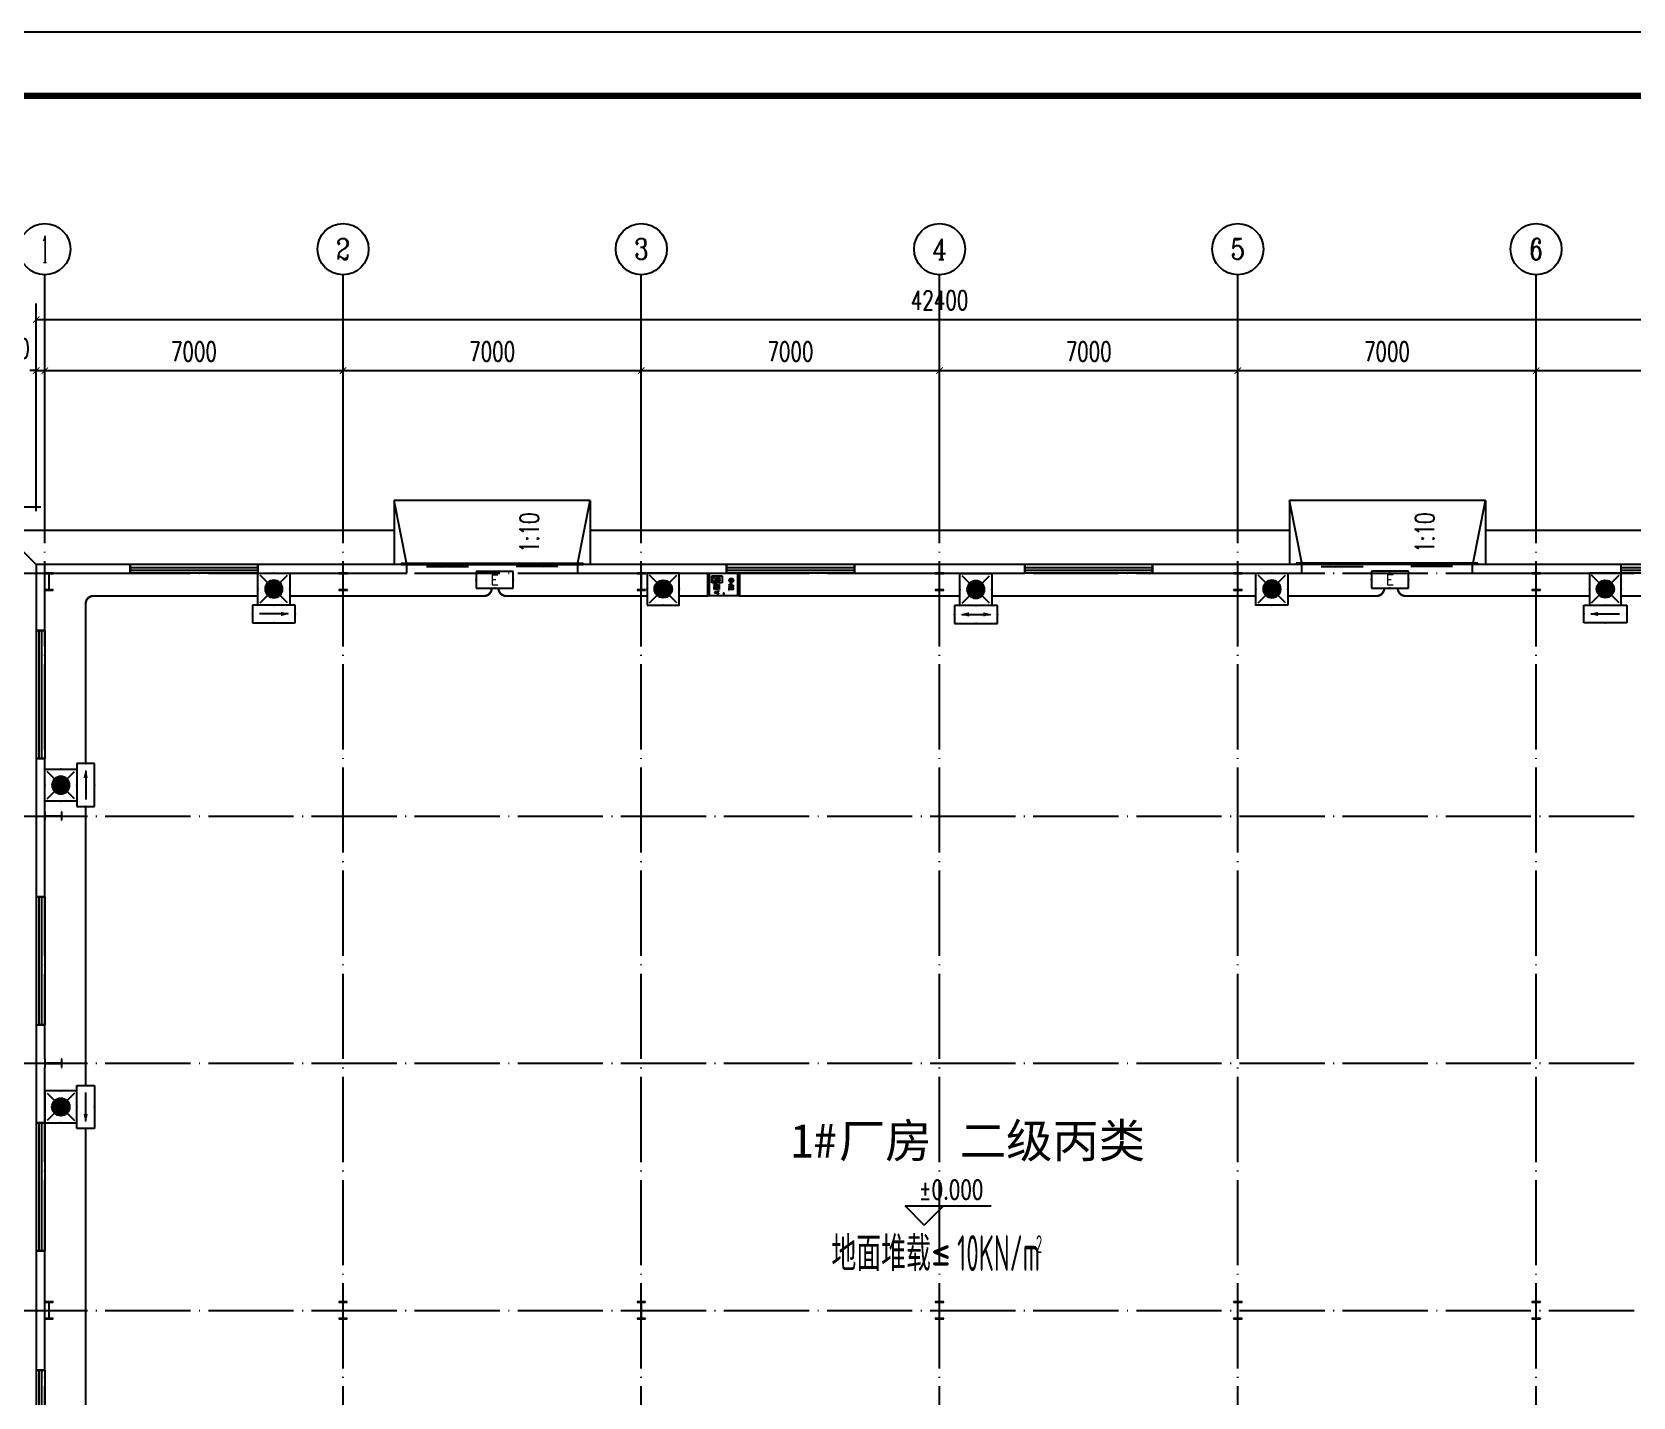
# Model space of a CAD drawing. Extents: x 33088 to 140010, y 13737 to 369010.
# Drawn here: x 54974 to 92548, y 178069 to 210093 of the extents above; entities that cross this region are included whole.
import ezdxf
from ezdxf.enums import TextEntityAlignment as Align

# ---------------------------------------------------------------- set-up
doc = ezdxf.new("R2010")
doc.units = 0
doc.header["$LTSCALE"] = 1000
doc.header["$MEASUREMENT"] = 0
doc.linetypes.add('DOTE', pattern=[2.42, 2, -0.2, 0.02, -0.2])
doc.layers.get('0').update_dxf_attribs({"linetype": 'CONTINUOUS'})
doc.layers.get('DEFPOINTS').update_dxf_attribs({"linetype": 'CONTINUOUS'})
for name, color, linetype in [('AXIS', 3, 'CONTINUOUS'), ('AXIS_TEXT', 7, 'CONTINUOUS'), ('COLUMN', 99, 'CONTINUOUS'), ('DIM_ELEV', 3, 'CONTINUOUS'), ('DIM_SYMB', 3, 'CONTINUOUS'), ('DOTE', 1, 'DOTE'), ('EQUIP-照明', 3, 'CONTINUOUS'), ('EQUIP-箱柜', 3, 'CONTINUOUS'), ('GROUND', 2, 'CONTINUOUS'), ('PUB_TEXT', 7, 'CONTINUOUS'), ('PUB_TITLE', 4, 'CONTINUOUS'), ('STAIR', 2, 'CONTINUOUS'), ('WALL', 9, 'CONTINUOUS'), ('WINDOW', 99, 'CONTINUOUS'), ('WIRE-照明', 1, 'CONTINUOUS')]:
    doc.layers.add(name, color=color, linetype=linetype)
doc.styles.add('_TCH_AXIS', font='COMPLEX', dxfattribs={"bigfont": 'GBCBIG'})
doc.styles.add('_TCH_DIM', font='SIMPLEX', dxfattribs={"bigfont": 'GBCBIG'})
doc.styles.add('_TCH_DYN', font='')
doc.styles.add('_TEL_DIM', font='SIMPLEX', dxfattribs={"width": 0.8, "height": 3.5, "bigfont": 'HZTXT'})
doc.styles.add('COMPLEX', font='COMPLEX')
doc.styles.add('DIM_FONT', font='SIMPLEX', dxfattribs={"width": 0.7, "bigfont": 'GBCBIG'})
doc.styles.get("Standard").update_dxf_attribs({"font": 'gbenor.shx', "bigfont": 'gbcbig.shx'})
doc.styles.get('_TCH_DYN').set_extended_font_data('SimSun')
doc.dimstyles.new('DIMN150', dxfattribs={"dimscale": 1.5, "dimtxt": 300, "dimasz": 100, "dimexe": 250, "dimexo": 300, "dimgap": 150, "dimtad": 1, "dimdec": 0, "dimzin": 0, "dimtxsty": 'DIM_FONT', "dimblk": 'ARCHTICK', "dimcen": 0.09, "dimclrt": 7, "dimazin": 3, "dimtfac": 1, "dimtdec": 0, "dimtix": 1, "dimtmove": 0, "dimatfit": 3, "dimtolj": 1, "dimtzin": 0})

# ---------------------------------------------------------------- blocks, each defined once
blk = doc.blocks.new('_AXISO')
blk.add_circle((0, 0), 0.5)
at = {"layer": 'AXIS_TEXT', "style": 'COMPLEX', "width": 1.041667}
blk.add_attdef('A', text='', height=0.56, dxfattribs=at).set_placement((-0.25, -0.28), (0.25, -0.28), align=Align.FIT)
blk = doc.blocks.new('_ARCHTICK')
at = {"color": 0, "linetype": 'BYBLOCK', "const_width": 0.15}
blk.add_lwpolyline([(-0.5, -0.5), (0.5, 0.5)], dxfattribs=at)
blk = doc.blocks.new('*D56')
at = {"layer": 'AXIS', "color": 0}
for p, q in [((1861107, 92260), (1861107, 97135)), ((1903507, 92260), (1903507, 97135)), ((1861107, 96760), (1903507, 96760))]:
    blk.add_line(p, q, dxfattribs=at)
at = {"layer": 'DEFPOINTS', "color": 0}
for p in [(1903507, 96760), (1861107, 91810), (1903507, 91810)]:
    blk.add_point(p, dxfattribs=at)
at = {"layer": 'AXIS', "color": 0, "xscale": 150, "yscale": 150, "zscale": 150, "rotation": 180}
blk.add_blockref('_ARCHTICK', (1861107, 96760), dxfattribs=at)
at = {"layer": 'AXIS', "color": 0, "xscale": 150, "yscale": 150, "zscale": 150}
blk.add_blockref('_ARCHTICK', (1903507, 96760), dxfattribs=at)
at = {"layer": 'AXIS', "color": 7, "insert": (1882307, 97210), "char_height": 450, "attachment_point": 5, "style": 'DIM_FONT'}
blk.add_mtext('\\A1;42400', dxfattribs=at)
blk = doc.blocks.new('*D57')
at = {"layer": 'AXIS', "color": 0}
for p, q in [((1861107, 92260), (1861107, 95935)), ((1861307, 92260), (1861307, 95935)), ((1861107, 95560), (1860957, 95560)), ((1861107, 95560), (1861307, 95560)), ((1861307, 95560), (1861457, 95560))]:
    blk.add_line(p, q, dxfattribs=at)
at = {"layer": 'DEFPOINTS', "color": 0}
for p in [(1861307, 95560), (1861107, 91810), (1861307, 91810)]:
    blk.add_point(p, dxfattribs=at)
at = {"layer": 'AXIS', "color": 0, "xscale": 150, "yscale": 150, "zscale": 150}
blk.add_blockref('_ARCHTICK', (1861107, 95560), dxfattribs=at)
at = {"layer": 'AXIS', "color": 0, "xscale": 150, "yscale": 150, "zscale": 150, "rotation": 180}
blk.add_blockref('_ARCHTICK', (1861307, 95560), dxfattribs=at)
at = {"layer": 'AXIS', "color": 7, "insert": (1860552, 96077), "char_height": 450, "attachment_point": 5, "style": 'DIM_FONT'}
blk.add_mtext('\\A1;200', dxfattribs=at)
blk = doc.blocks.new('*D58')
at = {"layer": 'AXIS', "color": 0}
for p, q in [((1861307, 92260), (1861307, 95935)), ((1868307, 92260), (1868307, 95935)), ((1861307, 95560), (1868307, 95560))]:
    blk.add_line(p, q, dxfattribs=at)
at = {"layer": 'DEFPOINTS', "color": 0}
for p in [(1868307, 95560), (1861307, 91810), (1868307, 91810)]:
    blk.add_point(p, dxfattribs=at)
at = {"layer": 'AXIS', "color": 0, "xscale": 150, "yscale": 150, "zscale": 150, "rotation": 180}
blk.add_blockref('_ARCHTICK', (1861307, 95560), dxfattribs=at)
at = {"layer": 'AXIS', "color": 0, "xscale": 150, "yscale": 150, "zscale": 150}
blk.add_blockref('_ARCHTICK', (1868307, 95560), dxfattribs=at)
at = {"layer": 'AXIS', "color": 7, "insert": (1864807, 96010), "char_height": 450, "attachment_point": 5, "style": 'DIM_FONT'}
blk.add_mtext('\\A1;7000', dxfattribs=at)
blk = doc.blocks.new('*D59')
at = {"layer": 'AXIS', "color": 0}
for p, q in [((1868307, 92260), (1868307, 95935)), ((1875307, 92260), (1875307, 95935)), ((1868307, 95560), (1875307, 95560))]:
    blk.add_line(p, q, dxfattribs=at)
at = {"layer": 'DEFPOINTS', "color": 0}
for p in [(1875307, 95560), (1868307, 91810), (1875307, 91810)]:
    blk.add_point(p, dxfattribs=at)
at = {"layer": 'AXIS', "color": 0, "xscale": 150, "yscale": 150, "zscale": 150, "rotation": 180}
blk.add_blockref('_ARCHTICK', (1868307, 95560), dxfattribs=at)
at = {"layer": 'AXIS', "color": 0, "xscale": 150, "yscale": 150, "zscale": 150}
blk.add_blockref('_ARCHTICK', (1875307, 95560), dxfattribs=at)
at = {"layer": 'AXIS', "color": 7, "insert": (1871807, 96010), "char_height": 450, "attachment_point": 5, "style": 'DIM_FONT'}
blk.add_mtext('\\A1;7000', dxfattribs=at)
blk = doc.blocks.new('*D60')
at = {"layer": 'AXIS', "color": 0}
for p, q in [((1875307, 92260), (1875307, 95935)), ((1882307, 92260), (1882307, 95935)), ((1875307, 95560), (1882307, 95560))]:
    blk.add_line(p, q, dxfattribs=at)
at = {"layer": 'DEFPOINTS', "color": 0}
for p in [(1882307, 95560), (1875307, 91810), (1882307, 91810)]:
    blk.add_point(p, dxfattribs=at)
at = {"layer": 'AXIS', "color": 0, "xscale": 150, "yscale": 150, "zscale": 150, "rotation": 180}
blk.add_blockref('_ARCHTICK', (1875307, 95560), dxfattribs=at)
at = {"layer": 'AXIS', "color": 0, "xscale": 150, "yscale": 150, "zscale": 150}
blk.add_blockref('_ARCHTICK', (1882307, 95560), dxfattribs=at)
at = {"layer": 'AXIS', "color": 7, "insert": (1878807, 96010), "char_height": 450, "attachment_point": 5, "style": 'DIM_FONT'}
blk.add_mtext('\\A1;7000', dxfattribs=at)
blk = doc.blocks.new('*D61')
at = {"layer": 'AXIS', "color": 0}
for p, q in [((1882307, 92260), (1882307, 95935)), ((1889307, 92260), (1889307, 95935)), ((1882307, 95560), (1889307, 95560))]:
    blk.add_line(p, q, dxfattribs=at)
at = {"layer": 'DEFPOINTS', "color": 0}
for p in [(1889307, 95560), (1882307, 91810), (1889307, 91810)]:
    blk.add_point(p, dxfattribs=at)
at = {"layer": 'AXIS', "color": 0, "xscale": 150, "yscale": 150, "zscale": 150, "rotation": 180}
blk.add_blockref('_ARCHTICK', (1882307, 95560), dxfattribs=at)
at = {"layer": 'AXIS', "color": 0, "xscale": 150, "yscale": 150, "zscale": 150}
blk.add_blockref('_ARCHTICK', (1889307, 95560), dxfattribs=at)
at = {"layer": 'AXIS', "color": 7, "insert": (1885807, 96010), "char_height": 450, "attachment_point": 5, "style": 'DIM_FONT'}
blk.add_mtext('\\A1;7000', dxfattribs=at)
blk = doc.blocks.new('*D62')
at = {"layer": 'AXIS', "color": 0}
for p, q in [((1889307, 92260), (1889307, 95935)), ((1896307, 92260), (1896307, 95935)), ((1889307, 95560), (1896307, 95560))]:
    blk.add_line(p, q, dxfattribs=at)
at = {"layer": 'DEFPOINTS', "color": 0}
for p in [(1896307, 95560), (1889307, 91810), (1896307, 91810)]:
    blk.add_point(p, dxfattribs=at)
at = {"layer": 'AXIS', "color": 0, "xscale": 150, "yscale": 150, "zscale": 150, "rotation": 180}
blk.add_blockref('_ARCHTICK', (1889307, 95560), dxfattribs=at)
at = {"layer": 'AXIS', "color": 0, "xscale": 150, "yscale": 150, "zscale": 150}
blk.add_blockref('_ARCHTICK', (1896307, 95560), dxfattribs=at)
at = {"layer": 'AXIS', "color": 7, "insert": (1892807, 96010), "char_height": 450, "attachment_point": 5, "style": 'DIM_FONT'}
blk.add_mtext('\\A1;7000', dxfattribs=at)
blk = doc.blocks.new('*D63')
at = {"layer": 'AXIS', "color": 0}
for p, q in [((1896307, 92260), (1896307, 95935)), ((1903307, 92260), (1903307, 95935)), ((1896307, 95560), (1903307, 95560))]:
    blk.add_line(p, q, dxfattribs=at)
at = {"layer": 'DEFPOINTS', "color": 0}
for p in [(1903307, 95560), (1896307, 91810), (1903307, 91810)]:
    blk.add_point(p, dxfattribs=at)
at = {"layer": 'AXIS', "color": 0, "xscale": 150, "yscale": 150, "zscale": 150, "rotation": 180}
blk.add_blockref('_ARCHTICK', (1896307, 95560), dxfattribs=at)
at = {"layer": 'AXIS', "color": 0, "xscale": 150, "yscale": 150, "zscale": 150}
blk.add_blockref('_ARCHTICK', (1903307, 95560), dxfattribs=at)
at = {"layer": 'AXIS', "color": 7, "insert": (1899807, 96010), "char_height": 450, "attachment_point": 5, "style": 'DIM_FONT'}
blk.add_mtext('\\A1;7000', dxfattribs=at)
blk = doc.blocks.new('$WINLIB2D$00000001')
for p, q in [((-0.5, 0.5), (0.5, 0.5)), ((-0.5, 0.5), (-0.5, -0.5)), ((0.5, -0.5), (0.5, 0.5)), ((0.5, 0.167), (-0.5, 0.167)), ((0.5, -0.167), (-0.5, -0.167)), ((-0.5, -0.5), (0.5, -0.5))]:
    blk.add_line(p, q)
blk = doc.blocks.new('$DORLIB2D$00000130')
at = {"color": 0, "linetype": 'CONTINUOUS'}
for p, q in [((-0.5333, 0.6601), (-0.5333, 0.5127)), ((0, 0.6601), (-0.5333, 0.6601)), ((0, 0.5127), (0, 0.6601)), ((0.5333, 0.6601), (0, 0.6601)), ((0.5333, 0.6601), (0.5333, 0.5127)), ((0, 0.5127), (-0.5333, 0.5127)), ((0.5333, 0.5127), (0, 0.5127)), ((-0.3853, 0.2694), (-0.1396, 0.2694)), ((-0.3853, 0.2694), (-0.2999, 0.2144)), ((-0.2999, 0.2144), (-0.2999, 0.2694)), ((0.3853, 0.2694), (0.1396, 0.2694)), ((0.2999, 0.2144), (0.2999, 0.2694)), ((0.3853, 0.2694), (0.2999, 0.2144))]:
    blk.add_line(p, q, dxfattribs=at)
blk = doc.blocks.new('$EQUIP$00001776')
for p, q in [((0.72, 0.66), (-0.72, 0.66)), ((-0.72, 0.66), (-0.72, 0)), ((0.72, 0), (0.72, 0.66)), ((-0.72, 0), (0.72, 0))]:
    blk.add_line(p, q)
for p in [(0, 0.66), (-0.72, 0.33), (0, 0), (0.72, 0.33)]:
    blk.add_point(p)
blk = doc.blocks.new('$EQUIP$00001167')
for p, q in [((-0.429, 0.429), (0.429, -0.429)), ((-0.429, -0.429), (0.429, 0.429))]:
    blk.add_line(p, q)
blk.add_lwpolyline([(-0.5, 0.5), (-0.5, -0.5), (0.5, -0.5), (0.5, 0.5)], close=True)
blk.add_circle((0, 0), 0.275)
for p in [(-0.5, 0), (0, 0.5), (0.5, 0), (0, -0.5)]:
    blk.add_point(p)
for points in [[(-0.238, 0.137), (0.238, 0.137), (-0.275, 0), (0.275, 0)], [(-0.238, -0.137), (0.238, -0.137), (-0.275, 0), (0.275, 0)], [(-0.137, 0.238), (0.137, 0.238), (-0.238, 0.137), (0.238, 0.137)], [(0, 0.275), (0, 0.275), (-0.137, 0.238), (0.137, 0.238)], [(-0.137, -0.238), (0.137, -0.238), (-0.238, -0.137), (0.238, -0.137)], [(0, -0.275), (0, -0.275), (-0.137, -0.238), (0.137, -0.238)]]:
    blk.add_solid(points)
at = {"flags": 9}
blk.add_attdef('A', (0, 0), '', height=0.00002, dxfattribs=at)
blk = doc.blocks.new('$EQUIP$00001686')
for p, q in [((0.72, 0.6), (-0.72, 0.6)), ((-0.72, 0.6), (-0.72, 0)), ((0.72, 0), (0.72, 0.6)), ((-0.72, 0), (0.72, 0))]:
    blk.add_line(p, q)
at = {"color": 7}
blk.add_line((-0.48, 0.3), (0.48, 0.3), dxfattribs=at)
for p in [(0, 0.6), (-0.72, 0.3), (0, 0), (0.72, 0.3)]:
    blk.add_point(p)
blk.add_solid([(-0.24, 0.228), (-0.528, 0.3), (-0.24, 0.372)])
blk = doc.blocks.new('$EQUIP$00001685')
for p, q in [((0.72, 0.6), (-0.72, 0.6)), ((-0.72, 0.6), (-0.72, 0)), ((0.72, 0), (0.72, 0.6)), ((-0.72, 0), (0.72, 0))]:
    blk.add_line(p, q)
at = {"color": 7}
blk.add_line((-0.48, 0.3), (0.48, 0.3), dxfattribs=at)
for p in [(0, 0.6), (-0.72, 0.3), (0, 0), (0.72, 0.3)]:
    blk.add_point(p)
for points in [[(-0.24, 0.228), (-0.528, 0.3), (-0.24, 0.372)], [(0.24, 0.228), (0.528, 0.3), (0.24, 0.372)]]:
    blk.add_solid(points)
blk = doc.blocks.new('$EQUIP_U$00000189_CYQUAN-P')
at = {"color": 254}
for p, q in [((-0.28, -0.48), (-0.296, -0.48)), ((-0.296, -0.509), (-0.28, -0.509))]:
    blk.add_line(p, q, dxfattribs=at)
for p, q in [((-0.254, -0.2), (-0.288, -0.346)), ((-0.288, -0.346), (-0.271, -0.346)), ((-0.271, -0.346), (-0.262, -0.301)), ((-0.262, -0.301), (-0.232, -0.301)), ((-0.259, -0.285), (-0.248, -0.234)), ((-0.236, -0.285), (-0.259, -0.285)), ((-0.241, -0.2), (-0.254, -0.2)), ((-0.248, -0.234), (-0.247, -0.234)), ((-0.247, -0.234), (-0.236, -0.285)), ((-0.207, -0.346), (-0.241, -0.2)), ((-0.232, -0.301), (-0.223, -0.346)), ((-0.223, -0.346), (-0.207, -0.346)), ((-0.146, -0.234), (-0.157, -0.234)), ((-0.157, -0.234), (-0.157, -0.25)), ((-0.157, -0.25), (-0.153, -0.25)), ((-0.146, -0.279), (-0.157, -0.286)), ((-0.157, -0.286), (-0.153, -0.292)), ((-0.146, -0.352), (-0.157, -0.351)), ((-0.157, -0.351), (-0.157, -0.367)), ((-0.157, -0.367), (-0.156, -0.367)), ((-0.156, -0.367), (-0.146, -0.366)), ((-0.153, -0.25), (-0.142, -0.249)), ((-0.153, -0.292), (-0.146, -0.302)), ((-0.138, -0.186), (-0.149, -0.185)), ((-0.149, -0.185), (-0.149, -0.2)), ((-0.149, -0.2), (-0.14, -0.2)), ((-0.134, -0.235), (-0.146, -0.234)), ((-0.139, -0.271), (-0.146, -0.279)), ((-0.146, -0.302), (-0.137, -0.294)), ((-0.146, -0.302), (-0.146, -0.302)), ((-0.134, -0.352), (-0.146, -0.352)), ((-0.146, -0.366), (-0.134, -0.366)), ((-0.142, -0.249), (-0.131, -0.249)), ((-0.139, -0.31), (-0.141, -0.326)), ((-0.141, -0.326), (-0.136, -0.325)), ((-0.14, -0.2), (-0.129, -0.199)), ((-0.138, -0.27), (-0.139, -0.271)), ((-0.128, -0.31), (-0.139, -0.31)), ((-0.126, -0.186), (-0.138, -0.186)), ((-0.133, -0.258), (-0.138, -0.27)), ((-0.137, -0.294), (-0.129, -0.283)), ((-0.136, -0.325), (-0.124, -0.325)), ((-0.13, -0.235), (-0.134, -0.235)), ((-0.134, -0.352), (-0.134, -0.352)), ((-0.087, -0.352), (-0.134, -0.352)), ((-0.134, -0.366), (-0.025, -0.366)), ((-0.131, -0.249), (-0.133, -0.258)), ((-0.129, -0.221), (-0.13, -0.235)), ((-0.129, -0.199), (-0.129, -0.206)), ((-0.129, -0.206), (-0.129, -0.221)), ((-0.129, -0.283), (-0.126, -0.276)), ((-0.117, -0.311), (-0.128, -0.31)), ((-0.087, -0.186), (-0.126, -0.186)), ((-0.126, -0.276), (-0.121, -0.264)), ((-0.124, -0.325), (-0.113, -0.325)), ((-0.121, -0.264), (-0.118, -0.249)), ((-0.118, -0.23), (-0.117, -0.217)), ((-0.118, -0.235), (-0.118, -0.23)), ((-0.096, -0.235), (-0.118, -0.235)), ((-0.118, -0.249), (-0.096, -0.249)), ((-0.117, -0.199), (-0.096, -0.199)), ((-0.117, -0.217), (-0.117, -0.199)), ((-0.113, -0.311), (-0.117, -0.311)), ((-0.087, -0.311), (-0.113, -0.311)), ((-0.113, -0.325), (-0.087, -0.325)), ((-0.096, -0.275), (-0.097, -0.29)), ((-0.097, -0.29), (-0.082, -0.29)), ((-0.096, -0.199), (-0.096, -0.235)), ((-0.096, -0.249), (-0.096, -0.259)), ((-0.096, -0.259), (-0.096, -0.262)), ((-0.096, -0.262), (-0.096, -0.275)), ((-0.076, -0.186), (-0.087, -0.186)), ((-0.087, -0.292), (-0.087, -0.297)), ((-0.073, -0.292), (-0.087, -0.292)), ((-0.087, -0.297), (-0.087, -0.311)), ((-0.087, -0.325), (-0.087, -0.352)), ((-0.083, -0.199), (-0.081, -0.199)), ((-0.083, -0.235), (-0.083, -0.199)), ((-0.072, -0.234), (-0.083, -0.235)), ((-0.083, -0.235), (-0.083, -0.249)), ((-0.083, -0.249), (-0.083, -0.235)), ((-0.083, -0.249), (-0.076, -0.249)), ((-0.083, -0.26), (-0.083, -0.249)), ((-0.083, -0.274), (-0.083, -0.26)), ((-0.083, -0.288), (-0.083, -0.274)), ((-0.082, -0.29), (-0.083, -0.288)), ((-0.081, -0.199), (-0.069, -0.2)), ((-0.069, -0.185), (-0.076, -0.186)), ((-0.076, -0.249), (-0.064, -0.25)), ((-0.074, -0.307), (-0.073, -0.292)), ((-0.074, -0.311), (-0.074, -0.307)), ((-0.045, -0.311), (-0.074, -0.311)), ((-0.074, -0.325), (-0.045, -0.325)), ((-0.074, -0.352), (-0.074, -0.325)), ((-0.025, -0.352), (-0.074, -0.352)), ((-0.064, -0.234), (-0.072, -0.234)), ((-0.069, -0.2), (-0.069, -0.185)), ((-0.064, -0.25), (-0.064, -0.234)), ((-0.057, -0.19), (-0.056, -0.201)), ((-0.043, -0.19), (-0.057, -0.19)), ((-0.056, -0.254), (-0.057, -0.269)), ((-0.057, -0.269), (-0.043, -0.269)), ((-0.056, -0.201), (-0.056, -0.216)), ((-0.056, -0.216), (-0.056, -0.243)), ((-0.056, -0.243), (-0.056, -0.254)), ((-0.033, -0.311), (-0.045, -0.311)), ((-0.045, -0.325), (-0.043, -0.325)), ((-0.044, -0.203), (-0.043, -0.19)), ((-0.044, -0.216), (-0.044, -0.203)), ((-0.044, -0.243), (-0.044, -0.216)), ((-0.044, -0.256), (-0.044, -0.243)), ((-0.043, -0.269), (-0.044, -0.256)), ((-0.043, -0.325), (-0.032, -0.325)), ((-0.041, -0.279), (-0.039, -0.286)), ((-0.028, -0.279), (-0.041, -0.279)), ((-0.039, -0.286), (-0.035, -0.299)), ((-0.035, -0.299), (-0.024, -0.296)), ((-0.022, -0.31), (-0.033, -0.311)), ((-0.032, -0.325), (-0.021, -0.326)), ((-0.026, -0.278), (-0.028, -0.279)), ((-0.025, -0.265), (-0.026, -0.278)), ((-0.025, -0.175), (-0.025, -0.176)), ((-0.012, -0.175), (-0.025, -0.175)), ((-0.025, -0.176), (-0.025, -0.19)), ((-0.025, -0.19), (-0.025, -0.205)), ((-0.025, -0.205), (-0.025, -0.265)), ((-0.014, -0.352), (-0.025, -0.352)), ((-0.025, -0.366), (-0.014, -0.366)), ((-0.024, -0.296), (-0.016, -0.29)), ((-0.021, -0.31), (-0.022, -0.31)), ((-0.021, -0.326), (-0.021, -0.31)), ((-0.016, -0.29), (-0.014, -0.285)), ((-0.014, -0.285), (-0.013, -0.269)), ((-0.003, -0.351), (-0.014, -0.352)), ((-0.014, -0.366), (-0.003, -0.367)), ((-0.013, -0.203), (-0.012, -0.189)), ((-0.013, -0.205), (-0.013, -0.203)), ((-0.013, -0.269), (-0.013, -0.205)), ((-0.012, -0.189), (-0.012, -0.175)), ((-0.003, -0.367), (-0.003, -0.351))]:
    blk.add_line(p, q)
at = {"color": 5}
for p, q in [((0.054, -0.443), (0.054, -0.119)), ((0.054, -0.119), (0.27, -0.119)), ((0.27, -0.443), (0.054, -0.443)), ((0.098, -0.227), (0.098, -0.154)), ((0.098, -0.154), (0.225, -0.154)), ((0.225, -0.227), (0.098, -0.227)), ((0.225, -0.154), (0.225, -0.227)), ((0.27, -0.119), (0.27, -0.443))]:
    blk.add_line(p, q, dxfattribs=at)
at = {"color": 7}
for p, q in [((-0.101, -0.654), (-0.174, -0.654)), ((-0.174, -0.654), (-0.174, -0.671)), ((-0.174, -0.671), (-0.146, -0.671)), ((-0.146, -0.671), (-0.146, -0.808)), ((-0.146, -0.808), (-0.129, -0.808)), ((-0.129, -0.671), (-0.101, -0.671)), ((-0.129, -0.808), (-0.129, -0.671)), ((-0.101, -0.671), (-0.101, -0.654)), ((-0.088, -0.654), (-0.054, -0.739)), ((-0.071, -0.654), (-0.088, -0.654)), ((-0.046, -0.72), (-0.071, -0.654)), ((-0.054, -0.739), (-0.054, -0.808)), ((-0.054, -0.808), (-0.037, -0.808)), ((-0.045, -0.72), (-0.046, -0.72)), ((-0.02, -0.654), (-0.045, -0.72)), ((-0.037, -0.739), (-0.004, -0.654)), ((-0.037, -0.808), (-0.037, -0.739)), ((-0.004, -0.654), (-0.02, -0.654)), ((0.005, -0.722), (0.087, -0.722)), ((0.005, -0.736), (0.005, -0.722)), ((0.087, -0.736), (0.005, -0.736)), ((0.087, -0.722), (0.087, -0.736)), ((0.087, -0.736), (0.087, -0.736)), ((0.101, -0.654), (0.101, -0.808)), ((0.126, -0.654), (0.101, -0.654)), ((0.101, -0.808), (0.126, -0.808)), ((0.118, -0.671), (0.126, -0.671)), ((0.118, -0.791), (0.118, -0.671)), ((0.126, -0.791), (0.118, -0.791)), ((0.138, -0.656), (0.126, -0.654)), ((0.126, -0.671), (0.134, -0.672)), ((0.138, -0.789), (0.126, -0.791)), ((0.126, -0.808), (0.135, -0.807)), ((0.134, -0.672), (0.144, -0.677)), ((0.135, -0.807), (0.146, -0.804)), ((0.149, -0.659), (0.138, -0.656)), ((0.147, -0.783), (0.138, -0.789)), ((0.144, -0.677), (0.152, -0.685)), ((0.146, -0.804), (0.156, -0.798)), ((0.152, -0.777), (0.147, -0.783)), ((0.158, -0.665), (0.149, -0.659)), ((0.152, -0.685), (0.154, -0.689)), ((0.156, -0.768), (0.152, -0.777)), ((0.154, -0.689), (0.158, -0.7)), ((0.159, -0.756), (0.156, -0.768)), ((0.156, -0.798), (0.164, -0.79)), ((0.165, -0.672), (0.158, -0.665)), ((0.158, -0.7), (0.16, -0.714)), ((0.16, -0.74), (0.159, -0.756)), ((0.16, -0.714), (0.16, -0.732)), ((0.16, -0.732), (0.16, -0.74)), ((0.164, -0.79), (0.167, -0.786)), ((0.17, -0.681), (0.165, -0.672)), ((0.167, -0.786), (0.171, -0.776)), ((0.174, -0.693), (0.17, -0.681)), ((0.171, -0.776), (0.175, -0.763)), ((0.176, -0.707), (0.174, -0.693)), ((0.175, -0.763), (0.177, -0.749)), ((0.177, -0.723), (0.176, -0.707)), ((0.178, -0.732), (0.177, -0.723)), ((0.177, -0.749), (0.178, -0.732))]:
    blk.add_line(p, q, dxfattribs=at)
blk.add_lwpolyline([(-0.36, 0), (0.36, 0), (0.36, -0.99), (-0.36, -0.99)], close=True)
for points in [[(-0.36, -0.019), (0.36, -0.019)], [(-0.36, -0.049), (0.36, -0.049)], [(-0.36, -0.94), (0.36, -0.94)], [(-0.36, -0.973), (0.36, -0.973)]]:
    blk.add_lwpolyline(points)
at = {"color": 5}
for centre, radius in [((0.09, -0.296), 0.00495), ((0.089, -0.329), 0.00198), ((0.089, -0.352), 0.00198), ((0.09, -0.296), 0.00045), ((0.126, -0.329), 0.0063), ((0.126, -0.373), 0.0063), ((0.126, -0.296), 0.00495), ((0.126, -0.296), 0.00045), ((0.162, -0.329), 0.0063), ((0.162, -0.373), 0.0063), ((0.162, -0.296), 0.00495), ((0.162, -0.296), 0.00045), ((0.198, -0.329), 0.0063), ((0.198, -0.373), 0.0063), ((0.198, -0.296), 0.00495), ((0.198, -0.296), 0.00045), ((0.234, -0.329), 0.0063), ((0.234, -0.373), 0.0063), ((0.234, -0.296), 0.00495), ((0.234, -0.296), 0.00045)]:
    blk.add_circle(centre, radius, dxfattribs=at)
at = {"color": 254}
for start, end in [(119.1103, 240.8897), (299.1104, 60.8896)]:
    blk.add_arc((-0.288, -0.495), 0.0171, start, end, dxfattribs=at)
blk = doc.blocks.new('QW1')
at = {"layer": 'AXIS', "color": 8}
for p, q in [((1861307.3, 91809.9), (1861307.3, 97809.9)), ((1868307.3, 91809.9), (1868307.3, 97809.9)), ((1875307.3, 91809.9), (1875307.3, 97809.9)), ((1882307.3, 91809.9), (1882307.3, 97809.9)), ((1889307.3, 91809.9), (1889307.3, 97809.9)), ((1896307.3, 91809.9), (1896307.3, 97809.9))]:
    blk.add_line(p, q, dxfattribs=at)
at = {"layer": 'COLUMN', "color": 8}
for p, q in [((1861507.3, 90809.9), (1861307.3, 90809.9)), ((1861307.3, 90809.9), (1861307.3, 90799.9)), ((1861307.3, 90799.9), (1861395.1, 90799.9)), ((1861395.1, 90799.9), (1861400.1, 90794.9)), ((1861400.1, 90794.9), (1861400.1, 90424.9)), ((1861406.1, 90794.9), (1861411.1, 90799.9)), ((1861406.1, 90424.9), (1861406.1, 90794.9)), ((1861411.1, 90799.9), (1861507.3, 90799.9)), ((1861507.3, 90799.9), (1861507.3, 90809.9)), ((1868409.3, 90809.9), (1868209.3, 90809.9)), ((1868209.3, 90809.9), (1868209.3, 90799.9)), ((1868209.3, 90799.9), (1868297.1, 90799.9)), ((1868297.1, 90799.9), (1868302.1, 90794.9)), ((1868302.1, 90794.9), (1868302.1, 90424.9)), ((1868308.1, 90794.9), (1868313.1, 90799.9)), ((1868308.1, 90424.9), (1868308.1, 90794.9)), ((1868313.1, 90799.9), (1868409.3, 90799.9)), ((1868409.3, 90799.9), (1868409.3, 90809.9)), ((1875407.3, 90809.9), (1875207.3, 90809.9)), ((1875207.3, 90809.9), (1875207.3, 90799.9)), ((1875207.3, 90799.9), (1875295.1, 90799.9)), ((1875295.1, 90799.9), (1875300.1, 90794.9)), ((1875300.1, 90794.9), (1875300.1, 90424.9)), ((1875306.1, 90794.9), (1875311.1, 90799.9)), ((1875306.1, 90424.9), (1875306.1, 90794.9)), ((1875311.1, 90799.9), (1875407.3, 90799.9)), ((1875407.3, 90799.9), (1875407.3, 90809.9)), ((1882407.3, 90809.9), (1882207.3, 90809.9)), ((1882207.3, 90809.9), (1882207.3, 90799.9)), ((1882207.3, 90799.9), (1882295.1, 90799.9)), ((1882295.1, 90799.9), (1882300.1, 90794.9)), ((1882300.1, 90794.9), (1882300.1, 90424.9)), ((1882306.1, 90794.9), (1882311.1, 90799.9)), ((1882306.1, 90424.9), (1882306.1, 90794.9)), ((1882311.1, 90799.9), (1882407.3, 90799.9)), ((1882407.3, 90799.9), (1882407.3, 90809.9)), ((1889407.3, 90809.9), (1889207.3, 90809.9)), ((1889207.3, 90809.9), (1889207.3, 90799.9)), ((1889207.3, 90799.9), (1889295.1, 90799.9)), ((1889295.1, 90799.9), (1889300.1, 90794.9)), ((1889300.1, 90794.9), (1889300.1, 90424.9)), ((1889306.1, 90794.9), (1889311.1, 90799.9)), ((1889306.1, 90424.9), (1889306.1, 90794.9)), ((1889311.1, 90799.9), (1889407.3, 90799.9)), ((1889407.3, 90799.9), (1889407.3, 90809.9)), ((1896407.3, 90809.9), (1896207.3, 90809.9)), ((1896207.3, 90809.9), (1896207.3, 90799.9)), ((1896207.3, 90799.9), (1896295.1, 90799.9)), ((1896295.1, 90799.9), (1896300.1, 90794.9)), ((1896300.1, 90794.9), (1896300.1, 90424.9)), ((1896306.1, 90794.9), (1896311.1, 90799.9)), ((1896306.1, 90424.9), (1896306.1, 90794.9)), ((1896311.1, 90799.9), (1896407.3, 90799.9)), ((1896407.3, 90799.9), (1896407.3, 90809.9)), ((1861395.1, 90419.9), (1861307.3, 90419.9)), ((1861307.3, 90419.9), (1861307.3, 90409.9)), ((1861307.3, 90409.9), (1861507.3, 90409.9)), ((1861400.1, 90424.9), (1861395.1, 90419.9)), ((1861411.1, 90419.9), (1861406.1, 90424.9)), ((1861507.3, 90419.9), (1861411.1, 90419.9)), ((1861507.3, 90409.9), (1861507.3, 90419.9)), ((1868297.1, 90419.9), (1868209.3, 90419.9)), ((1868209.3, 90419.9), (1868209.3, 90409.9)), ((1868209.3, 90409.9), (1868409.3, 90409.9)), ((1868302.1, 90424.9), (1868297.1, 90419.9)), ((1868313.1, 90419.9), (1868308.1, 90424.9)), ((1868409.3, 90419.9), (1868313.1, 90419.9)), ((1868409.3, 90409.9), (1868409.3, 90419.9)), ((1875295.1, 90419.9), (1875207.3, 90419.9)), ((1875207.3, 90419.9), (1875207.3, 90409.9)), ((1875207.3, 90409.9), (1875407.3, 90409.9)), ((1875300.1, 90424.9), (1875295.1, 90419.9)), ((1875311.1, 90419.9), (1875306.1, 90424.9)), ((1875407.3, 90419.9), (1875311.1, 90419.9)), ((1875407.3, 90409.9), (1875407.3, 90419.9)), ((1882295.1, 90419.9), (1882207.3, 90419.9)), ((1882207.3, 90419.9), (1882207.3, 90409.9)), ((1882207.3, 90409.9), (1882407.3, 90409.9)), ((1882300.1, 90424.9), (1882295.1, 90419.9)), ((1882311.1, 90419.9), (1882306.1, 90424.9)), ((1882407.3, 90419.9), (1882311.1, 90419.9)), ((1882407.3, 90409.9), (1882407.3, 90419.9)), ((1889295.1, 90419.9), (1889207.3, 90419.9)), ((1889207.3, 90419.9), (1889207.3, 90409.9)), ((1889207.3, 90409.9), (1889407.3, 90409.9)), ((1889300.1, 90424.9), (1889295.1, 90419.9)), ((1889311.1, 90419.9), (1889306.1, 90424.9)), ((1889407.3, 90419.9), (1889311.1, 90419.9)), ((1889407.3, 90409.9), (1889407.3, 90419.9)), ((1896295.1, 90419.9), (1896207.3, 90419.9)), ((1896207.3, 90419.9), (1896207.3, 90409.9)), ((1896207.3, 90409.9), (1896407.3, 90409.9)), ((1896300.1, 90424.9), (1896295.1, 90419.9)), ((1896311.1, 90419.9), (1896306.1, 90424.9)), ((1896407.3, 90419.9), (1896311.1, 90419.9)), ((1896407.3, 90409.9), (1896407.3, 90419.9)), ((1861317.3, 85209.9), (1861307.3, 85209.9)), ((1861307.3, 85209.9), (1861307.3, 85009.9)), ((1861307.3, 85009.9), (1861317.3, 85009.9)), ((1861317.3, 85113.7), (1861317.3, 85209.9)), ((1861322.3, 85108.7), (1861317.3, 85113.7)), ((1861317.3, 85097.7), (1861322.3, 85102.7)), ((1861317.3, 85009.9), (1861317.3, 85097.7)), ((1861692.3, 85108.7), (1861322.3, 85108.7)), ((1861322.3, 85102.7), (1861692.3, 85102.7)), ((1861697.3, 85113.7), (1861692.3, 85108.7)), ((1861692.3, 85102.7), (1861697.3, 85097.7)), ((1861707.3, 85209.9), (1861697.3, 85209.9)), ((1861697.3, 85209.9), (1861697.3, 85113.7)), ((1861697.3, 85097.7), (1861697.3, 85009.9)), ((1861697.3, 85009.9), (1861707.3, 85009.9)), ((1861707.3, 85009.9), (1861707.3, 85209.9)), ((1861317.3, 79409.9), (1861307.3, 79409.9)), ((1861307.3, 79409.9), (1861307.3, 79209.9)), ((1861317.3, 79313.7), (1861317.3, 79409.9)), ((1861322.3, 79308.7), (1861317.3, 79313.7)), ((1861317.3, 79297.7), (1861322.3, 79302.7)), ((1861317.3, 79209.9), (1861317.3, 79297.7)), ((1861692.3, 79308.7), (1861322.3, 79308.7)), ((1861322.3, 79302.7), (1861692.3, 79302.7)), ((1861697.3, 79313.7), (1861692.3, 79308.7)), ((1861692.3, 79302.7), (1861697.3, 79297.7)), ((1861707.3, 79409.9), (1861697.3, 79409.9)), ((1861697.3, 79409.9), (1861697.3, 79313.7)), ((1861697.3, 79297.7), (1861697.3, 79209.9)), ((1861707.3, 79209.9), (1861707.3, 79409.9)), ((1861307.3, 79209.9), (1861317.3, 79209.9)), ((1861697.3, 79209.9), (1861707.3, 79209.9)), ((1861507.3, 73709.9), (1861307.3, 73709.9)), ((1861307.3, 73709.9), (1861307.3, 73699.9)), ((1861307.3, 73699.9), (1861395.1, 73699.9)), ((1861395.1, 73699.9), (1861400.1, 73694.9)), ((1861400.1, 73694.9), (1861400.1, 73324.9)), ((1861406.1, 73694.9), (1861411.1, 73699.9)), ((1861406.1, 73324.9), (1861406.1, 73694.9)), ((1861411.1, 73699.9), (1861507.3, 73699.9)), ((1861507.3, 73699.9), (1861507.3, 73709.9)), ((1868407.3, 73709.9), (1868207.3, 73709.9)), ((1868207.3, 73709.9), (1868207.3, 73699.9)), ((1868207.3, 73699.9), (1868295.1, 73699.9)), ((1868295.1, 73699.9), (1868300.1, 73694.9)), ((1868300.1, 73694.9), (1868300.1, 73324.9)), ((1868306.1, 73694.9), (1868311.1, 73699.9)), ((1868306.1, 73324.9), (1868306.1, 73694.9)), ((1868311.1, 73699.9), (1868407.3, 73699.9)), ((1868407.3, 73699.9), (1868407.3, 73709.9)), ((1875407.3, 73709.9), (1875207.3, 73709.9)), ((1875207.3, 73709.9), (1875207.3, 73699.9)), ((1875207.3, 73699.9), (1875295.1, 73699.9)), ((1875295.1, 73699.9), (1875300.1, 73694.9)), ((1875300.1, 73694.9), (1875300.1, 73324.9)), ((1875306.1, 73694.9), (1875311.1, 73699.9)), ((1875306.1, 73324.9), (1875306.1, 73694.9)), ((1875311.1, 73699.9), (1875407.3, 73699.9)), ((1875407.3, 73699.9), (1875407.3, 73709.9)), ((1882407.3, 73709.9), (1882207.3, 73709.9)), ((1882207.3, 73709.9), (1882207.3, 73699.9)), ((1882207.3, 73699.9), (1882295.1, 73699.9)), ((1882295.1, 73699.9), (1882300.1, 73694.9)), ((1882300.1, 73694.9), (1882300.1, 73324.9)), ((1882306.1, 73694.9), (1882311.1, 73699.9)), ((1882306.1, 73324.9), (1882306.1, 73694.9)), ((1882311.1, 73699.9), (1882407.3, 73699.9)), ((1882407.3, 73699.9), (1882407.3, 73709.9)), ((1889407.3, 73709.9), (1889207.3, 73709.9)), ((1889207.3, 73709.9), (1889207.3, 73699.9)), ((1889207.3, 73699.9), (1889295.1, 73699.9)), ((1889295.1, 73699.9), (1889300.1, 73694.9)), ((1889300.1, 73694.9), (1889300.1, 73324.9)), ((1889306.1, 73694.9), (1889311.1, 73699.9)), ((1889306.1, 73324.9), (1889306.1, 73694.9)), ((1889311.1, 73699.9), (1889407.3, 73699.9)), ((1889407.3, 73699.9), (1889407.3, 73709.9)), ((1896407.3, 73709.9), (1896207.3, 73709.9)), ((1896207.3, 73709.9), (1896207.3, 73699.9)), ((1896207.3, 73699.9), (1896295.1, 73699.9)), ((1896295.1, 73699.9), (1896300.1, 73694.9)), ((1896300.1, 73694.9), (1896300.1, 73324.9)), ((1896306.1, 73694.9), (1896311.1, 73699.9)), ((1896306.1, 73324.9), (1896306.1, 73694.9)), ((1896311.1, 73699.9), (1896407.3, 73699.9)), ((1896407.3, 73699.9), (1896407.3, 73709.9)), ((1861395.1, 73319.9), (1861307.3, 73319.9)), ((1861307.3, 73319.9), (1861307.3, 73309.9)), ((1861307.3, 73309.9), (1861507.3, 73309.9)), ((1861400.1, 73324.9), (1861395.1, 73319.9)), ((1861411.1, 73319.9), (1861406.1, 73324.9)), ((1861507.3, 73319.9), (1861411.1, 73319.9)), ((1861507.3, 73309.9), (1861507.3, 73319.9)), ((1868295.1, 73319.9), (1868207.3, 73319.9)), ((1868207.3, 73319.9), (1868207.3, 73309.9)), ((1868207.3, 73309.9), (1868407.3, 73309.9)), ((1868300.1, 73324.9), (1868295.1, 73319.9)), ((1868311.1, 73319.9), (1868306.1, 73324.9)), ((1868407.3, 73319.9), (1868311.1, 73319.9)), ((1868407.3, 73309.9), (1868407.3, 73319.9)), ((1875295.1, 73319.9), (1875207.3, 73319.9)), ((1875207.3, 73319.9), (1875207.3, 73309.9)), ((1875207.3, 73309.9), (1875407.3, 73309.9)), ((1875300.1, 73324.9), (1875295.1, 73319.9)), ((1875311.1, 73319.9), (1875306.1, 73324.9)), ((1875407.3, 73319.9), (1875311.1, 73319.9)), ((1875407.3, 73309.9), (1875407.3, 73319.9)), ((1882295.1, 73319.9), (1882207.3, 73319.9)), ((1882207.3, 73319.9), (1882207.3, 73309.9)), ((1882207.3, 73309.9), (1882407.3, 73309.9)), ((1882300.1, 73324.9), (1882295.1, 73319.9)), ((1882311.1, 73319.9), (1882306.1, 73324.9)), ((1882407.3, 73319.9), (1882311.1, 73319.9)), ((1882407.3, 73309.9), (1882407.3, 73319.9)), ((1889295.1, 73319.9), (1889207.3, 73319.9)), ((1889207.3, 73319.9), (1889207.3, 73309.9)), ((1889207.3, 73309.9), (1889407.3, 73309.9)), ((1889300.1, 73324.9), (1889295.1, 73319.9)), ((1889311.1, 73319.9), (1889306.1, 73324.9)), ((1889407.3, 73319.9), (1889311.1, 73319.9)), ((1889407.3, 73309.9), (1889407.3, 73319.9)), ((1896295.1, 73319.9), (1896207.3, 73319.9)), ((1896207.3, 73319.9), (1896207.3, 73309.9)), ((1896207.3, 73309.9), (1896407.3, 73309.9)), ((1896300.1, 73324.9), (1896295.1, 73319.9)), ((1896311.1, 73319.9), (1896306.1, 73324.9)), ((1896407.3, 73319.9), (1896311.1, 73319.9)), ((1896407.3, 73309.9), (1896407.3, 73319.9))]:
    blk.add_line(p, q, dxfattribs=at)
at = {"layer": 'DIM_ELEV', "color": 8}
for p, q in [((1859197.3, 92364.9), (1861217, 92364.9)), ((1881947.3, 75513.9), (1881497.3, 75963.9)), ((1881497.3, 75963.9), (1883517, 75963.9)), ((1881947.3, 75513.9), (1882397.3, 75963.9))]:
    blk.add_line(p, q, dxfattribs=at)
at = {"layer": 'DIM_SYMB', "color": 8}
for points in [[(1873058.5, 91264.6, 0, 0, 0), (1873058.5, 91771.8, 120, 0, 0), (1873058.5, 92221.8, 0, 0, 0)], [(1894074.9, 91264.6, 0, 0, 0), (1894074.9, 91771.8, 120, 0, 0), (1894074.9, 92221.8, 0, 0, 0)]]:
    blk.add_lwpolyline(points, format="xyseb", dxfattribs=at)
at = {"layer": 'DOTE', "color": 8}
for p, q in [((1861307.3, 55209.9), (1861307.3, 91809.9)), ((1868307.3, 55209.9), (1868307.3, 91809.9)), ((1875307.3, 55209.9), (1875307.3, 91809.9)), ((1882307.3, 55209.9), (1882307.3, 91809.9)), ((1889307.3, 55209.9), (1889307.3, 91809.9)), ((1896307.3, 55209.9), (1896307.3, 91809.9)), ((1860307.3, 90809.9), (1904307.3, 90809.9)), ((1860307.3, 85109.9), (1904307.3, 85109.9)), ((1860307.3, 79309.9), (1904307.3, 79309.9)), ((1860307.3, 73509.9), (1904307.3, 73509.9))]:
    blk.add_line(p, q, dxfattribs=at)
at = {"layer": 'GROUND', "color": 8}
for p, q in [((1869507.8, 91809.9), (1860307.3, 91809.9)), ((1861107.3, 91009.9), (1860307.3, 91809.9)), ((1890520.3, 91809.9), (1874107.8, 91809.9)), ((1904307.3, 91809.9), (1895120.3, 91809.9)), ((1869507.8, 91009.9), (1861107.3, 91009.9)), ((1861107.3, 91009.9), (1861107.3, 67109.4)), ((1890520.3, 91009.9), (1874107.8, 91009.9)), ((1903507.3, 91009.9), (1895120.3, 91009.9))]:
    blk.add_line(p, q, dxfattribs=at)
at = {"layer": 'STAIR', "color": 8}
for p, q in [((1874107.8, 92509.9), (1869507.8, 92509.9)), ((1869507.8, 92509.9), (1869507.8, 91009.9)), ((1869807.8, 91009.9), (1869507.8, 92509.9)), ((1873807.8, 91009.9), (1874107.8, 92509.9)), ((1874107.8, 92509.9), (1874107.8, 91009.9)), ((1895120.3, 92509.9), (1890520.3, 92509.9)), ((1890520.3, 92509.9), (1890520.3, 91009.9)), ((1890820.3, 91009.9), (1890520.3, 92509.9)), ((1894820.3, 91009.9), (1895120.3, 92509.9)), ((1895120.3, 92509.9), (1895120.3, 91009.9)), ((1874107.8, 91009.9), (1869507.8, 91009.9)), ((1895120.3, 91009.9), (1890520.3, 91009.9))]:
    blk.add_line(p, q, dxfattribs=at)
at = {"layer": 'WALL', "color": 8}
for p, q in [((1861107.3, 91009.9), (1861107.3, 89459.9)), ((1863307.3, 91009.9), (1861107.3, 91009.9)), ((1863307.3, 90809.9), (1863307.3, 91009.9)), ((1868305.2, 91009.9), (1866307.3, 91009.9)), ((1866307.3, 91009.9), (1866307.3, 90809.9)), ((1869807.8, 91009.9), (1868305.2, 91009.9)), ((1869807.8, 90809.9), (1869807.8, 91009.9)), ((1875305.2, 91009.9), (1873807.8, 91009.9)), ((1873807.8, 91009.9), (1873807.8, 90809.9)), ((1877307.3, 91009.9), (1875305.2, 91009.9)), ((1877307.3, 90809.9), (1877307.3, 91009.9)), ((1882305.2, 91009.9), (1880307.3, 91009.9)), ((1880307.3, 91009.9), (1880307.3, 90809.9)), ((1884307.3, 91009.9), (1882305.2, 91009.9)), ((1884307.3, 90809.9), (1884307.3, 91009.9)), ((1889305.2, 91009.9), (1887307.3, 91009.9)), ((1887307.3, 91009.9), (1887307.3, 90809.9)), ((1890806.8, 91009.9), (1889305.2, 91009.9)), ((1890806.8, 90809.9), (1890806.8, 91009.9)), ((1896305.2, 91009.9), (1894806.8, 91009.9)), ((1894806.8, 91009.9), (1894806.8, 90809.9)), ((1898307.3, 91009.9), (1896305.2, 91009.9)), ((1898307.3, 90809.9), (1898307.3, 91009.9)), ((1861307.3, 90419.9), (1861307.3, 90799.9)), ((1861507.3, 90809.9), (1863307.3, 90809.9)), ((1866307.3, 90809.9), (1868209.3, 90809.9)), ((1868409.3, 90809.9), (1869807.8, 90809.9)), ((1873807.8, 90809.9), (1875207.3, 90809.9)), ((1875407.3, 90809.9), (1877307.3, 90809.9)), ((1880307.3, 90809.9), (1882207.3, 90809.9)), ((1882407.3, 90809.9), (1884307.3, 90809.9)), ((1887307.3, 90809.9), (1889207.3, 90809.9)), ((1889407.3, 90809.9), (1890806.8, 90809.9)), ((1894806.8, 90809.9), (1896207.3, 90809.9)), ((1896407.3, 90809.9), (1898307.3, 90809.9)), ((1861307.3, 89459.9), (1861307.3, 90409.9)), ((1861107.3, 89459.9), (1861307.3, 89459.9)), ((1861307.3, 86459.9), (1861107.3, 86459.9)), ((1861107.3, 86459.9), (1861107.3, 85107.8)), ((1861307.3, 85209.9), (1861307.3, 86459.9)), ((1861107.3, 85107.8), (1861107.3, 83209.9)), ((1861307.3, 83209.9), (1861307.3, 85009.9)), ((1861107.3, 83209.9), (1861307.3, 83209.9)), ((1861307.3, 80209.9), (1861107.3, 80209.9)), ((1861107.3, 80209.9), (1861107.3, 79307.8)), ((1861307.3, 79409.9), (1861307.3, 80209.9)), ((1861107.3, 79307.8), (1861107.3, 77909.9)), ((1861307.3, 77909.9), (1861307.3, 79209.9)), ((1861107.3, 77909.9), (1861307.3, 77909.9)), ((1861107.3, 74909.9), (1861107.3, 72109.9)), ((1861307.3, 74909.9), (1861107.3, 74909.9)), ((1861307.3, 72109.9), (1861307.3, 74909.9)), ((1861107.3, 72109.9), (1861307.3, 72109.9))]:
    blk.add_line(p, q, dxfattribs=at)
at = {"layer": 'AXIS', "color": 8}
ref = blk.add_blockref('_AXISO', (1861307.3, 98409.9), dxfattribs=dict(at, xscale=1200, yscale=1200, zscale=1200))
ref.add_attrib('A', '1', dxfattribs={"layer": 'AXIS_TEXT', "color": 8, "height": 624.4, "style": '_TCH_AXIS', "width": 0.555556}).set_placement((1861232.9, 98097.7), (1861381.6, 98097.7), align=Align.FIT)
ref = blk.add_blockref('_AXISO', (1868307.3, 98409.9), dxfattribs=dict(at, xscale=1200, yscale=1200, zscale=1200))
ref.add_attrib('A', '2', dxfattribs={"layer": 'AXIS_TEXT', "color": 8, "height": 493.2, "style": '_TCH_AXIS'}).set_placement((1868142.9, 98163.3), (1868471.7, 98163.3), align=Align.FIT)
ref = blk.add_blockref('_AXISO', (1875307.3, 98409.9), dxfattribs=dict(at, xscale=1200, yscale=1200, zscale=1200))
ref.add_attrib('A', '3', dxfattribs={"layer": 'AXIS_TEXT', "color": 8, "height": 493.2, "style": '_TCH_AXIS'}).set_placement((1875142.9, 98163.3), (1875471.7, 98163.3), align=Align.FIT)
ref = blk.add_blockref('_AXISO', (1882307.3, 98409.9), dxfattribs=dict(at, xscale=1200, yscale=1200, zscale=1200))
ref.add_attrib('A', '4', dxfattribs={"layer": 'AXIS_TEXT', "color": 8, "height": 480.7, "style": '_TCH_AXIS', "width": 0.9375}).set_placement((1882135.6, 98169.5), (1882479, 98169.5), align=Align.FIT)
ref = blk.add_blockref('_AXISO', (1889307.3, 98409.9), dxfattribs=dict(at, xscale=1200, yscale=1200, zscale=1200))
ref.add_attrib('A', '5', dxfattribs={"layer": 'AXIS_TEXT', "color": 8, "height": 493.2, "style": '_TCH_AXIS'}).set_placement((1889142.9, 98163.3), (1889471.7, 98163.3), align=Align.FIT)
ref = blk.add_blockref('_AXISO', (1896307.3, 98409.9), dxfattribs=dict(at, xscale=1200, yscale=1200, zscale=1200))
ref.add_attrib('A', '6', dxfattribs={"layer": 'AXIS_TEXT', "color": 8, "height": 506.1, "style": '_TCH_AXIS', "width": 0.928571}).set_placement((1896150.6, 98156.8), (1896463.9, 98156.8), align=Align.FIT)
at = {"layer": 'WINDOW', "color": 8}
for name, p, xscale, yscale, zscale, rotation in [('$WINLIB2D$00000001', (1864807.3, 90909.9), 3000, 200, 3000, 180), ('$DORLIB2D$00000130', (1871807.8, 90909.9), 4000, -200, 4000, 180), ('$WINLIB2D$00000001', (1878807.3, 90909.9), 3000, 200, 3000, 180), ('$WINLIB2D$00000001', (1885807.3, 90909.9), 3000, 200, 3000, 180), ('$DORLIB2D$00000130', (1892806.8, 90909.9), -4000, -200, -4000, 180), ('$WINLIB2D$00000001', (1899807.3, 90909.9), 3000, -200, 3000, 180), ('$WINLIB2D$00000001', (1861207.3, 87959.9), 3000, 200, 3000, 270), ('$WINLIB2D$00000001', (1861207.3, 81709.9), 3000, 200, 3000, 270), ('$WINLIB2D$00000001', (1861207.3, 76409.9), 3000, 200, 3000, 270), ('$WINLIB2D$00000001', (1861207.3, 70609.9), 3000, 200, 3000, 270)]:
    blk.add_blockref(name, p, dxfattribs=dict(at, xscale=xscale, yscale=yscale, zscale=zscale, rotation=rotation))
at = {"layer": 'PUB_TEXT', "color": 8, "style": '_TCH_DIM', "width": 0.705882}
for p in [(1872901, 91285.7), (1893917.4, 91285.7)]:
    blk.add_text('1:10', height=446.25, rotation=90, dxfattribs=at).set_placement(p)
at = {"layer": 'PUB_TEXT', "color": 8, "style": '_TCH_DYN'}
for s, p in [('1#', (1878810.4, 77093.9)), ('厂房', (1879944.6, 77093.9)), ('二级丙类', (1882780.1, 77093.9))]:
    blk.add_text(s, height=797.47, dxfattribs=at).set_placement(p)
at = {"layer": 'PUB_TEXT', "color": 7, "style": '_TCH_DIM', "width": 0.705882}
blk.add_text('%%P0.000', height=446.25, dxfattribs=at).set_placement((1881822, 76121.4))
at = {"layer": 'PUB_TEXT', "color": 8}
blk.add_text('地面堆载≤', height=810.21, dxfattribs=at).set_placement((1879769.5, 74434))
at = {"layer": 'PUB_TEXT', "color": 8, "width": 0.6}
for s, height, p in [('10KN/m', 840, (1882718.5, 74434)), ('2', 420, (1884568.6, 74854))]:
    blk.add_text(s, height=height, dxfattribs=at).set_placement(p)
at = {"layer": 'AXIS', "color": 8}
for p1, p2, distance, picture, middle in [((1861107.3, 91809.9), (1903507.3, 91809.9), 4950, '*D56', (1882307.3, 97209.9)), ((1861307.3, 91809.9), (1868307.3, 91809.9), 3750, '*D58', (1864807.3, 96009.9)), ((1868307.3, 91809.9), (1875307.3, 91809.9), 3750, '*D59', (1871807.3, 96009.9)), ((1875307.3, 91809.9), (1882307.3, 91809.9), 3750, '*D60', (1878807.3, 96009.9)), ((1882307.3, 91809.9), (1889307.3, 91809.9), 3750, '*D61', (1885807.3, 96009.9)), ((1889307.3, 91809.9), (1896307.3, 91809.9), 3750, '*D62', (1892807.3, 96009.9)), ((1896307.3, 91809.9), (1903307.3, 91809.9), 3750, '*D63', (1899807.3, 96009.9))]:
    dim = blk.add_aligned_dim(p1=p1, p2=p2, distance=distance, dimstyle='DIMN150', dxfattribs=at)
    dim.commit()
    dim.dimension.update_dxf_attribs({"geometry": picture, "text_midpoint": middle})
dim = blk.add_linear_dim(base=(1861307.3, 95559.9), p1=(1861107.3, 91809.9), p2=(1861307.3, 91809.9), angle=0, dimstyle='DIMN150', dxfattribs=at)
dim.commit()
dim.dimension.update_dxf_attribs({"geometry": '*D57', "text_midpoint": (1860552.3, 96077.4), "dimtype": 161})

msp = doc.modelspace()

# ---------------------------------------------------------------- linework, layer by layer
at = {"layer": 'PUB_TITLE'}
msp.add_lwpolyline([(33293, 147093), (122393, 147093), (122393, 210093), (33293, 210093)], close=True, dxfattribs=at)
at = {"layer": 'PUB_TITLE', "const_width": 150}
msp.add_lwpolyline([(37043, 148593), (120893, 148593), (120893, 208593), (37043, 208593)], close=True, dxfattribs=at)
at = {"layer": 'WIRE-照明', "linetype": 'CONTINUOUS', "const_width": 52.5}
for points in [[(65763, 197003), (65763, 197041, -0.414214), (65583, 196861), (61024, 196861)], [(65922, 197003), (65922, 197041, 0.414214), (66102, 196861), (69414, 196861)], [(86709, 197003), (86709, 197041, -0.414214), (86529, 196861), (84449, 196861)], [(87029, 197003), (87029, 197041, 0.414214), (87209, 196861), (91524, 196861)], [(60274, 196861), (56414, 196861, 0.414214), (56234, 196681), (56234, 192928)], [(96314, 192928), (96314, 196681, 0.414214), (96134, 196861), (92274, 196861)]]:
    msp.add_lwpolyline(points, format="xyb", dxfattribs=at)
for points in [[(70839, 196861), (70164, 196861)], [(71578, 196861), (76749, 196861)], [(77499, 196861), (83699, 196861)], [(56234, 191920), (56234, 185378)], [(56234, 184370), (56234, 175828)]]:
    msp.add_lwpolyline(points, dxfattribs=at)

# ---------------------------------------------------------------- block references
msp.add_blockref('QW1', (-1806033, 106589))
at = {"layer": 'EQUIP-照明'}
for name, p, xscale, yscale, zscale, rotation in [('$EQUIP$00001167', (60649, 197024), -750, 750, 750, 270), ('$EQUIP$00001167', (69789, 197024), 750, 750, 750, 90), ('$EQUIP$00001167', (77124, 197014), -750, 750, 750, 270), ('$EQUIP$00001167', (84074, 197024), -750, 750, 750, 270), ('$EQUIP$00001167', (91899, 197024), 750, 750, 750, 90), ('$EQUIP$00001686', (60649, 196649), 700, 700, 700, 180), ('$EQUIP$00001686', (91899, 196649), -700, 700, 700, 180), ('$EQUIP$00001167', (55649, 192424), -750, 750, 750, 270), ('$EQUIP$00001686', (56024, 192424), 700, 700, 700, 270), ('$EQUIP$00001167', (55649, 184874), 750, 750, 750, 270), ('$EQUIP$00001686', (56024, 184874), -700, 700, 700, 270)]:
    msp.add_blockref(name, p, dxfattribs=dict(at, xscale=xscale, yscale=yscale, zscale=zscale, rotation=rotation))
ref = msp.add_blockref('$EQUIP$00001776', (65832, 197041), dxfattribs=dict(at, xscale=600, yscale=600, zscale=600))
ref.add_attrib('$TEXT$', 'E', dxfattribs={"layer": '0', "color": 7, "height": 240, "style": '_TEL_DIM'}).set_placement((65832, 197239), align=Align.MIDDLE_CENTER)
ref = msp.add_blockref('$EQUIP$00001776', (86845, 197047), dxfattribs=dict(at, xscale=600, yscale=600, zscale=600))
ref.add_attrib('$TEXT$', 'E', dxfattribs={"layer": '0', "color": 7, "height": 240, "style": '_TEL_DIM'}).set_placement((86845, 197245), align=Align.MIDDLE_CENTER)
at = {"layer": 'EQUIP-照明', "xscale": 700, "yscale": 700, "zscale": 700}
msp.add_blockref('$EQUIP$00001685', (77130, 196219), dxfattribs=at)
at = {"layer": 'EQUIP-箱柜', "xscale": 746.496000000101, "yscale": 746.496000000101, "zscale": 746.4959999999999, "rotation": 90}
msp.add_blockref('$EQUIP_U$00000189_CYQUAN-P', (70839, 197130), dxfattribs=at)

doc.saveas('drawing.dxf')
